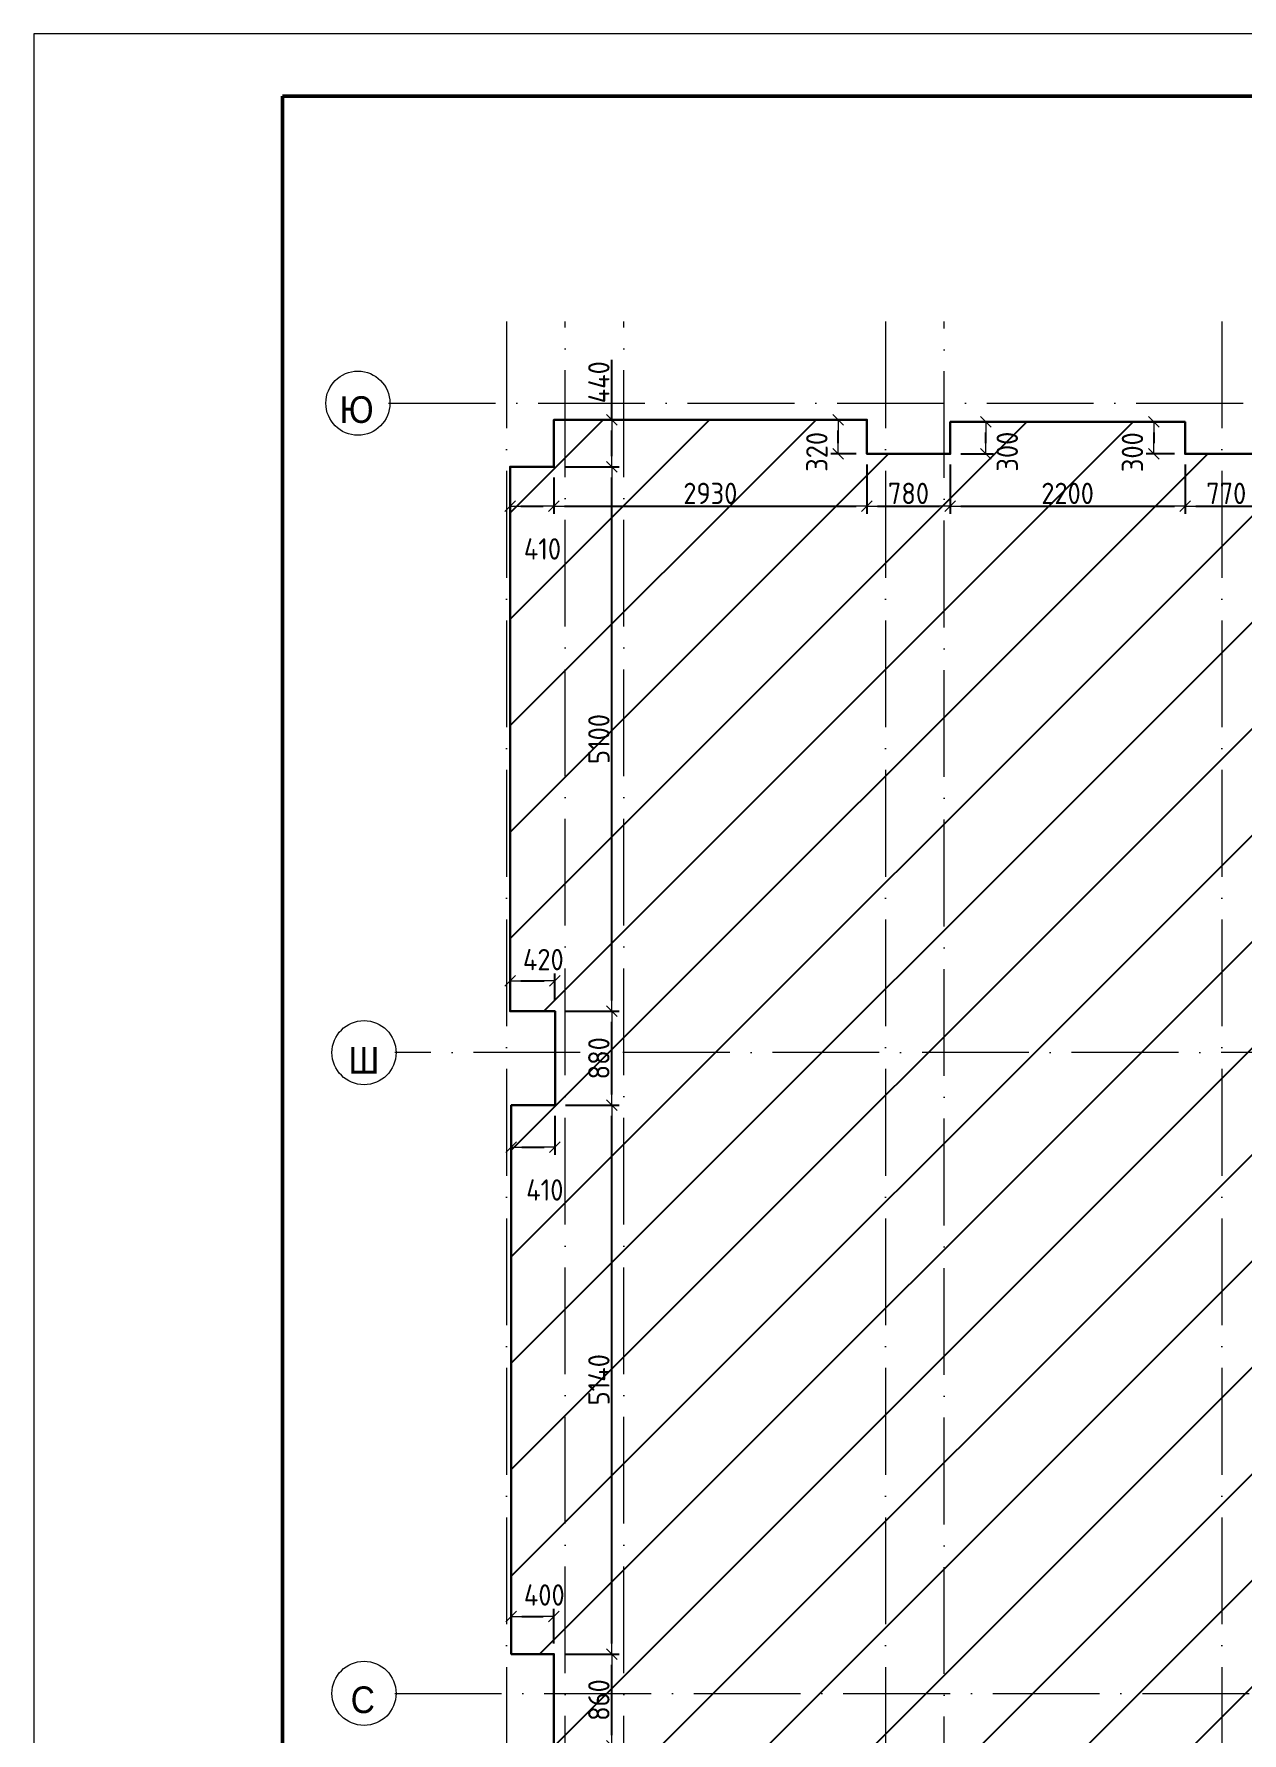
# Model space of a CAD drawing. Header units: millimetres. Extents: x 5993 to 95364, y 87345 to 145529.
# Drawn here: x 60817 to 72128, y 127611 to 143522 of the extents above; entities that cross this region are included whole.
import ezdxf
from ezdxf.enums import TextEntityAlignment as Align

# ---------------------------------------------------------------- set-up
doc = ezdxf.new("R2010")
doc.units = ezdxf.units.MM
doc.linetypes.add('50_200_ШТРИХ_1Т_ш5_п1_п1_', pattern=[1400, 1000, -200, 0, -200])
doc.layers.add('1)Штриховка', color=160, linetype='Continuous')
for name, color, linetype, lineweight, true_color in [('Оси-1', 7, 'Continuous', 20, 0xaaaaaa), ('Оси-2', 7, 'Continuous', 9, 0xaaaaaa), ('Оси-3', 7, '50_200_ШТРИХ_1Т_ш5_п1_п1_', 9, 0xaaaaaa)]:
    doc.layers.add(name, color=color, linetype=linetype, lineweight=lineweight, true_color=true_color)
doc.layers.add('Основные линии', color=7, linetype='Continuous', lineweight=30)
doc.layers.add('Размеры', color=7, linetype='Continuous', lineweight=15)
doc.styles.add('Arial', font='arial.ttf', dxfattribs={"width": 0.9, "height": 500})
doc.styles.get("Standard").update_dxf_attribs({"font": 'arial.ttf'})
doc.styles.add('СПДС', font='isocpeur.ttf', dxfattribs={"width": 0.9})
doc.dimstyles.new('Размера А3', dxfattribs={"dimtxt": 200, "dimasz": 100, "dimexe": 70, "dimexo": 100, "dimgap": 20, "dimtad": 1, "dimdec": 0, "dimrnd": 10, "dimzin": 0, "dimdsep": 46, "dimtxsty": 'СПДС', "dimblk": 'ARROWHEAD_6', "dimcen": 1, "dimclrd": 256, "dimclre": 256, "dimclrt": 256, "dimazin": 0, "dimtfac": 1, "dimtdec": 0, "dimtmove": 2, "dimatfit": 3, "dimfxl": 1, "dimtolj": 1, "dimtzin": 0, "dimarcsym": 0})

# ---------------------------------------------------------------- blocks, each defined once
blk = doc.blocks.new('Ось сетки - Круг_Ø6_00__ISO-2_5_0_9K_-17386508-АИ_План этажа Радиаторы_2')
at = {"layer": 'Оси-1'}
blk.add_circle((0, 0), 3, dxfattribs=at)
blk = doc.blocks.new('ARROWHEAD_6')
at = {"color": 0, "linetype": 'Continuous'}
for p, q in [((0, 0), (-1, 0)), ((-0.5, -0.5), (0.5, 0.5))]:
    blk.add_line(p, q, dxfattribs=at)
blk = doc.blocks.new('*D4124')
at = {"layer": 'Defpoints', "color": 0, "lineweight": -2, "transparency": 16777216}
for p in [(65685, 128350), (66226, 128350), (65685, 127490)]:
    blk.add_point(p, dxfattribs=at)
at = {"layer": 'Размеры', "lineweight": -2, "transparency": 16777216}
for p, q in [((65785, 128350), (66296, 128350)), ((66226, 127590), (66226, 128250)), ((65785, 127490), (66296, 127490))]:
    blk.add_line(p, q, dxfattribs=at)
at = {"layer": 'Размеры', "lineweight": -2, "transparency": 16777216, "xscale": 100, "yscale": 100, "zscale": 100}
for p, rotation in [((66226, 128350), 90), ((66226, 127490), 270)]:
    blk.add_blockref('ARROWHEAD_6', p, dxfattribs=dict(at, rotation=rotation))
at = {"layer": 'Размеры', "transparency": 16777216, "insert": (66106, 127920), "char_height": 200, "attachment_point": 5, "rotation": 90, "style": 'СПДС'}
blk.add_mtext('\\A1;860', dxfattribs=at)
blk = doc.blocks.new('*D4125')
at = {"layer": 'Defpoints', "color": 0, "lineweight": -2, "transparency": 16777216}
for p in [(65695, 133490), (66226, 133490), (65685, 128350)]:
    blk.add_point(p, dxfattribs=at)
at = {"layer": 'Размеры', "lineweight": -2, "transparency": 16777216}
for p, q in [((65795, 133490), (66296, 133490)), ((66226, 128450), (66226, 133390)), ((65785, 128350), (66296, 128350))]:
    blk.add_line(p, q, dxfattribs=at)
at = {"layer": 'Размеры', "lineweight": -2, "transparency": 16777216, "xscale": 100, "yscale": 100, "zscale": 100}
for p, rotation in [((66226, 133490), 90), ((66226, 128350), 270)]:
    blk.add_blockref('ARROWHEAD_6', p, dxfattribs=dict(at, rotation=rotation))
at = {"layer": 'Размеры', "transparency": 16777216, "insert": (66106, 130920), "char_height": 200, "attachment_point": 5, "rotation": 90, "style": 'СПДС'}
blk.add_mtext('\\A1;5140', dxfattribs=at)
blk = doc.blocks.new('*D4126')
at = {"layer": 'Defpoints', "color": 0, "lineweight": -2, "transparency": 16777216}
for p in [(65695, 134370), (66226, 134370), (65695, 133490)]:
    blk.add_point(p, dxfattribs=at)
at = {"layer": 'Размеры', "lineweight": -2, "transparency": 16777216}
for p, q in [((65795, 134370), (66296, 134370)), ((66226, 133590), (66226, 134270)), ((65795, 133490), (66296, 133490))]:
    blk.add_line(p, q, dxfattribs=at)
at = {"layer": 'Размеры', "lineweight": -2, "transparency": 16777216, "xscale": 100, "yscale": 100, "zscale": 100}
for p, rotation in [((66226, 134370), 90), ((66226, 133490), 270)]:
    blk.add_blockref('ARROWHEAD_6', p, dxfattribs=dict(at, rotation=rotation))
at = {"layer": 'Размеры', "transparency": 16777216, "insert": (66106, 133930), "char_height": 200, "attachment_point": 5, "rotation": 90, "style": 'СПДС'}
blk.add_mtext('\\A1;880', dxfattribs=at)
blk = doc.blocks.new('*D4127')
at = {"layer": 'Defpoints', "color": 0, "lineweight": -2, "transparency": 16777216}
for p in [(65685, 139470), (66226, 139470), (65695, 134370)]:
    blk.add_point(p, dxfattribs=at)
at = {"layer": 'Размеры', "lineweight": -2, "transparency": 16777216}
for p, q in [((65785, 139470), (66296, 139470)), ((66226, 134470), (66226, 139370)), ((65795, 134370), (66296, 134370))]:
    blk.add_line(p, q, dxfattribs=at)
at = {"layer": 'Размеры', "lineweight": -2, "transparency": 16777216, "xscale": 100, "yscale": 100, "zscale": 100}
for p, rotation in [((66226, 139470), 90), ((66226, 134370), 270)]:
    blk.add_blockref('ARROWHEAD_6', p, dxfattribs=dict(at, rotation=rotation))
at = {"layer": 'Размеры', "transparency": 16777216, "insert": (66106, 136920), "char_height": 200, "attachment_point": 5, "rotation": 90, "style": 'СПДС'}
blk.add_mtext('\\A1;5100', dxfattribs=at)
blk = doc.blocks.new('*D4128')
at = {"layer": 'Defpoints', "color": 0, "lineweight": -2, "transparency": 16777216}
for p in [(68615, 139590), (65685, 139470), (68615, 139100)]:
    blk.add_point(p, dxfattribs=at)
at = {"layer": 'Размеры', "lineweight": -2, "transparency": 16777216}
for p, q in [((68615, 139490), (68615, 139030)), ((65685, 139370), (65685, 139030)), ((65785, 139100), (68515, 139100))]:
    blk.add_line(p, q, dxfattribs=at)
at = {"layer": 'Размеры', "lineweight": -2, "transparency": 16777216, "xscale": 100, "yscale": 100, "zscale": 100, "rotation": 180}
blk.add_blockref('ARROWHEAD_6', (65685, 139100), dxfattribs=at)
at = {"layer": 'Размеры', "lineweight": -2, "transparency": 16777216, "xscale": 100, "yscale": 100, "zscale": 100}
blk.add_blockref('ARROWHEAD_6', (68615, 139100), dxfattribs=at)
at = {"layer": 'Размеры', "transparency": 16777216, "insert": (67150, 139220), "char_height": 200, "attachment_point": 5, "style": 'СПДС'}
blk.add_mtext('\\A1;2930', dxfattribs=at)
blk = doc.blocks.new('*D4129')
at = {"layer": 'Defpoints', "color": 0, "lineweight": -2, "transparency": 16777216}
for p in [(68615, 139590), (69395, 139590), (69395, 139100)]:
    blk.add_point(p, dxfattribs=at)
at = {"layer": 'Размеры', "lineweight": -2, "transparency": 16777216}
for p, q in [((68615, 139490), (68615, 139030)), ((69395, 139490), (69395, 139030)), ((68715, 139100), (69295, 139100))]:
    blk.add_line(p, q, dxfattribs=at)
at = {"layer": 'Размеры', "lineweight": -2, "transparency": 16777216, "xscale": 100, "yscale": 100, "zscale": 100, "rotation": 180}
blk.add_blockref('ARROWHEAD_6', (68615, 139100), dxfattribs=at)
at = {"layer": 'Размеры', "lineweight": -2, "transparency": 16777216, "xscale": 100, "yscale": 100, "zscale": 100}
blk.add_blockref('ARROWHEAD_6', (69395, 139100), dxfattribs=at)
at = {"layer": 'Размеры', "transparency": 16777216, "insert": (69005, 139220), "char_height": 200, "attachment_point": 5, "style": 'СПДС'}
blk.add_mtext('\\A1;780', dxfattribs=at)
blk = doc.blocks.new('*D4130')
at = {"layer": 'Defpoints', "color": 0, "lineweight": -2, "transparency": 16777216}
for p in [(69395, 139590), (71595, 139590), (71595, 139100)]:
    blk.add_point(p, dxfattribs=at)
at = {"layer": 'Размеры', "lineweight": -2, "transparency": 16777216}
for p, q in [((69395, 139490), (69395, 139030)), ((71595, 139490), (71595, 139030)), ((69495, 139100), (71495, 139100))]:
    blk.add_line(p, q, dxfattribs=at)
at = {"layer": 'Размеры', "lineweight": -2, "transparency": 16777216, "xscale": 100, "yscale": 100, "zscale": 100, "rotation": 180}
blk.add_blockref('ARROWHEAD_6', (69395, 139100), dxfattribs=at)
at = {"layer": 'Размеры', "lineweight": -2, "transparency": 16777216, "xscale": 100, "yscale": 100, "zscale": 100}
blk.add_blockref('ARROWHEAD_6', (71595, 139100), dxfattribs=at)
at = {"layer": 'Размеры', "transparency": 16777216, "insert": (70495, 139220), "char_height": 200, "attachment_point": 5, "style": 'СПДС'}
blk.add_mtext('\\A1;2200', dxfattribs=at)
blk = doc.blocks.new('*D4131')
at = {"layer": 'Defpoints', "color": 0, "lineweight": -2, "transparency": 16777216}
for p in [(72365, 139590), (71595, 139100), (72365, 139100)]:
    blk.add_point(p, dxfattribs=at)
at = {"layer": 'Размеры', "lineweight": -2, "transparency": 16777216}
for p, q in [((72365, 139490), (72365, 139030)), ((71595, 139200), (71595, 139170)), ((71695, 139100), (72265, 139100))]:
    blk.add_line(p, q, dxfattribs=at)
at = {"layer": 'Размеры', "lineweight": -2, "transparency": 16777216, "xscale": 100, "yscale": 100, "zscale": 100, "rotation": 180}
blk.add_blockref('ARROWHEAD_6', (71595, 139100), dxfattribs=at)
at = {"layer": 'Размеры', "lineweight": -2, "transparency": 16777216, "xscale": 100, "yscale": 100, "zscale": 100}
blk.add_blockref('ARROWHEAD_6', (72365, 139100), dxfattribs=at)
at = {"layer": 'Размеры', "transparency": 16777216, "insert": (71980, 139220), "char_height": 200, "attachment_point": 5, "style": 'СПДС'}
blk.add_mtext('\\A1;770', dxfattribs=at)
blk = doc.blocks.new('*D4155')
at = {"layer": 'Defpoints', "color": 0, "lineweight": -2, "transparency": 16777216}
for p in [(65685, 139910), (66226, 139910), (65685, 139470)]:
    blk.add_point(p, dxfattribs=at)
at = {"layer": 'Размеры', "lineweight": -2, "transparency": 16777216}
for p, q in [((66226, 139910), (66226, 140470)), ((65785, 139910), (66296, 139910)), ((66226, 139570), (66226, 139810)), ((65785, 139470), (66296, 139470))]:
    blk.add_line(p, q, dxfattribs=at)
at = {"layer": 'Размеры', "lineweight": -2, "transparency": 16777216, "xscale": 100, "yscale": 100, "zscale": 100}
for p, rotation in [((66226, 139910), 90), ((66226, 139470), 270)]:
    blk.add_blockref('ARROWHEAD_6', p, dxfattribs=dict(at, rotation=rotation))
at = {"layer": 'Размеры', "lineweight": -2, "transparency": 16777216, "insert": (66106, 140261), "char_height": 200, "attachment_point": 5, "rotation": 90, "style": 'СПДС'}
blk.add_mtext('\\A1;440', dxfattribs=at)
blk = doc.blocks.new('*D4156')
at = {"layer": 'Defpoints', "color": 0, "lineweight": -2, "transparency": 16777216}
for p in [(68347, 139910), (68615, 139910), (68615, 139590)]:
    blk.add_point(p, dxfattribs=at)
at = {"layer": 'Размеры', "lineweight": -2, "transparency": 16777216}
for p, q in [((68515, 139910), (68277, 139910)), ((68347, 139690), (68347, 139810)), ((68515, 139590), (68277, 139590))]:
    blk.add_line(p, q, dxfattribs=at)
at = {"layer": 'Размеры', "lineweight": -2, "transparency": 16777216, "xscale": 100, "yscale": 100, "zscale": 100}
for p, rotation in [((68347, 139910), 90), ((68347, 139590), 270)]:
    blk.add_blockref('ARROWHEAD_6', p, dxfattribs=dict(at, rotation=rotation))
at = {"layer": 'Размеры', "lineweight": -2, "transparency": 16777216, "insert": (68147, 139609), "char_height": 200, "attachment_point": 5, "rotation": 90, "style": 'СПДС'}
blk.add_mtext('\\A1;320', dxfattribs=at)
blk = doc.blocks.new('*D4157')
at = {"layer": 'Defpoints', "color": 0, "lineweight": -2, "transparency": 16777216}
for p in [(69395, 139890), (69730, 139890), (69395, 139590)]:
    blk.add_point(p, dxfattribs=at)
at = {"layer": 'Размеры', "lineweight": -2, "transparency": 16777216}
for p, q in [((69495, 139890), (69800, 139890)), ((69730, 139690), (69730, 139790)), ((69495, 139590), (69800, 139590))]:
    blk.add_line(p, q, dxfattribs=at)
at = {"layer": 'Размеры', "lineweight": -2, "transparency": 16777216, "xscale": 100, "yscale": 100, "zscale": 100}
for p, rotation in [((69730, 139890), 90), ((69730, 139590), 270)]:
    blk.add_blockref('ARROWHEAD_6', p, dxfattribs=dict(at, rotation=rotation))
at = {"layer": 'Размеры', "lineweight": -2, "transparency": 16777216, "insert": (69930, 139611), "char_height": 200, "attachment_point": 5, "rotation": 90, "style": 'СПДС'}
blk.add_mtext('\\A1;300', dxfattribs=at)
blk = doc.blocks.new('*D4158')
at = {"layer": 'Defpoints', "color": 0, "lineweight": -2, "transparency": 16777216}
for p in [(71595, 139890), (71302, 139590), (71595, 139590)]:
    blk.add_point(p, dxfattribs=at)
at = {"layer": 'Размеры', "lineweight": -2, "transparency": 16777216}
for p, q in [((71495, 139890), (71232, 139890)), ((71302, 139790), (71302, 139690)), ((71495, 139590), (71232, 139590))]:
    blk.add_line(p, q, dxfattribs=at)
at = {"layer": 'Размеры', "lineweight": -2, "transparency": 16777216, "xscale": 100, "yscale": 100, "zscale": 100}
for p, rotation in [((71302, 139890), 90), ((71302, 139590), 270)]:
    blk.add_blockref('ARROWHEAD_6', p, dxfattribs=dict(at, rotation=rotation))
at = {"layer": 'Размеры', "lineweight": -2, "transparency": 16777216, "insert": (71102, 139606), "char_height": 200, "attachment_point": 5, "rotation": 90, "style": 'СПДС'}
blk.add_mtext('\\A1;300', dxfattribs=at)
blk = doc.blocks.new('*D4189')
at = {"layer": 'Defpoints', "color": 0, "lineweight": -2, "transparency": 16777216}
for p in [(65685, 128704), (65285, 128350), (65685, 128350)]:
    blk.add_point(p, dxfattribs=at)
at = {"layer": 'Размеры', "lineweight": -2, "transparency": 16777216}
for p, q in [((65285, 128450), (65285, 128774)), ((65685, 128450), (65685, 128774)), ((65385, 128704), (65585, 128704))]:
    blk.add_line(p, q, dxfattribs=at)
at = {"layer": 'Размеры', "lineweight": -2, "transparency": 16777216, "xscale": 100, "yscale": 100, "zscale": 100, "rotation": 180}
blk.add_blockref('ARROWHEAD_6', (65285, 128704), dxfattribs=at)
at = {"layer": 'Размеры', "lineweight": -2, "transparency": 16777216, "xscale": 100, "yscale": 100, "zscale": 100}
blk.add_blockref('ARROWHEAD_6', (65685, 128704), dxfattribs=at)
at = {"layer": 'Размеры', "lineweight": -2, "transparency": 16777216, "insert": (65595, 128904), "char_height": 200, "attachment_point": 5, "style": 'СПДС'}
blk.add_mtext('\\A1;400', dxfattribs=at)
blk = doc.blocks.new('*D4190')
at = {"layer": 'Defpoints', "color": 0, "lineweight": -2, "transparency": 16777216}
for p in [(65285, 133490), (65695, 133490), (65695, 133097)]:
    blk.add_point(p, dxfattribs=at)
at = {"layer": 'Размеры', "lineweight": -2, "transparency": 16777216}
for p, q in [((65285, 133390), (65285, 133027)), ((65695, 133390), (65695, 133027)), ((65385, 133097), (65595, 133097))]:
    blk.add_line(p, q, dxfattribs=at)
at = {"layer": 'Размеры', "lineweight": -2, "transparency": 16777216, "xscale": 100, "yscale": 100, "zscale": 100, "rotation": 180}
blk.add_blockref('ARROWHEAD_6', (65285, 133097), dxfattribs=at)
at = {"layer": 'Размеры', "lineweight": -2, "transparency": 16777216, "xscale": 100, "yscale": 100, "zscale": 100}
blk.add_blockref('ARROWHEAD_6', (65695, 133097), dxfattribs=at)
at = {"layer": 'Размеры', "lineweight": -2, "transparency": 16777216, "insert": (65600, 132697), "char_height": 200, "attachment_point": 5, "style": 'СПДС'}
blk.add_mtext('\\A1;410', dxfattribs=at)
blk = doc.blocks.new('*D4191')
at = {"layer": 'Defpoints', "color": 0, "lineweight": -2, "transparency": 16777216}
for p in [(65695, 134654), (65275, 134370), (65695, 134370)]:
    blk.add_point(p, dxfattribs=at)
at = {"layer": 'Размеры', "lineweight": -2, "transparency": 16777216}
for p, q in [((65275, 134470), (65275, 134724)), ((65375, 134654), (65595, 134654)), ((65695, 134470), (65695, 134724))]:
    blk.add_line(p, q, dxfattribs=at)
at = {"layer": 'Размеры', "lineweight": -2, "transparency": 16777216, "xscale": 100, "yscale": 100, "zscale": 100, "rotation": 180}
blk.add_blockref('ARROWHEAD_6', (65275, 134654), dxfattribs=at)
at = {"layer": 'Размеры', "lineweight": -2, "transparency": 16777216, "xscale": 100, "yscale": 100, "zscale": 100}
blk.add_blockref('ARROWHEAD_6', (65695, 134654), dxfattribs=at)
at = {"layer": 'Размеры', "lineweight": -2, "transparency": 16777216, "insert": (65586, 134854), "char_height": 200, "attachment_point": 5, "style": 'СПДС'}
blk.add_mtext('\\A1;420', dxfattribs=at)
blk = doc.blocks.new('*D4192')
at = {"layer": 'Defpoints', "color": 0, "lineweight": -2, "transparency": 16777216}
for p in [(65275, 139470), (65685, 139470), (65685, 139100)]:
    blk.add_point(p, dxfattribs=at)
at = {"layer": 'Размеры', "lineweight": -2, "transparency": 16777216}
for p, q in [((65275, 139370), (65275, 139030)), ((65685, 139370), (65685, 139030)), ((65375, 139100), (65585, 139100))]:
    blk.add_line(p, q, dxfattribs=at)
at = {"layer": 'Размеры', "lineweight": -2, "transparency": 16777216, "xscale": 100, "yscale": 100, "zscale": 100, "rotation": 180}
blk.add_blockref('ARROWHEAD_6', (65275, 139100), dxfattribs=at)
at = {"layer": 'Размеры', "lineweight": -2, "transparency": 16777216, "xscale": 100, "yscale": 100, "zscale": 100}
blk.add_blockref('ARROWHEAD_6', (65685, 139100), dxfattribs=at)
at = {"layer": 'Размеры', "lineweight": -2, "transparency": 16777216, "insert": (65578, 138700), "char_height": 200, "attachment_point": 5, "style": 'СПДС'}
blk.add_mtext('\\A1;410', dxfattribs=at)
blk = doc.blocks.new('*U62')
at = {"lineweight": 0}
blk.add_lwpolyline([(-292, -5), (5, -5), (5, 415), (-292, 415)], close=True, dxfattribs=at)
at = {"color": 0, "linetype": 'Continuous', "lineweight": 50}
blk.add_lwpolyline([(-272, 410), (0, 410), (0, 0), (-272, 0)], close=True, dxfattribs=at)
at = {"lineweight": 30, "width": 0.9, "flags": 104}
blk.add_attdef('ШАПКА', text='', height=3, dxfattribs=at).set_placement((-135, 281), align=Align.MIDDLE_CENTER)
at = {"style": 'СПДС'}
for tag, height, p in [('ШИФР_ПРОЕКТА', 4, (-60, 50)), ('НАИМЕНОВАНИЕ_ОБЪЕКТА', 2.5, (-85, 25)), ('СТАДИЯ', 4, (-42.5, 20)), ('ЛИСТ_первый', 4, (-27.5, 20)), ('ЛИСТОВ', 4, (-10, 20)), ('НАИМЕНОВАНИЕ_ОБЪЕКТА2', 2.5, (-85, 20)), ('НАИМЕНОВАНИЕ_ЧЕРТЕЖА1', 2.5, (-85, 10)), ('ОРГАНИЗАЦИЯ_РАЗРАБОТЧИК1', 4, (-25, 8.09)), ('НАИМЕНОВАНИЕ_ЧЕРТЕЖА2', 2.5, (-85, 5))]:
    blk.add_attdef(tag, text='', height=height, dxfattribs=at).set_placement(p, align=Align.MIDDLE_CENTER)
for tag, p in [('РАЗРАБОТЧИК', (-163.97, 27.5)), ('РУК.ГРУППЫ', (-163.97, 22.5))]:
    blk.add_attdef(tag, text='', height=2.5, dxfattribs=at).set_placement(p, align=Align.MIDDLE_LEFT)
at = {"style": 'СПДС', "width": 0.9}
for p in [(-129.65, 26.37), (-129.65, 21.37)]:
    blk.add_attdef('ДАТА', p, '', height=2.3, dxfattribs=at)

msp = doc.modelspace()

# ---------------------------------------------------------------- hatches: boundary and pattern name
at = {"layer": '1)Штриховка', "lineweight": -2, "transparency": 33554687}
h = msp.add_hatch(dxfattribs=at)
h.set_pattern_fill('ANSI31', color=256, scale=222)
h.paths.add_polyline_path([(83219.5, 139582.1), (82819.5, 139580), (82819.5, 139890), (78953.6, 139890), (77785.5, 139890), (77785.5, 139614), (76999.5, 139614), (76999.5, 139890), (72365.5, 139890), (72365.5, 139590), (71595.5, 139590), (71595.5, 139890), (69395.5, 139890), (69395.5, 139590), (68615.5, 139590), (68615.5, 139910), (65685.5, 139910), (65685.5, 139470), (65275.5, 139470), (65275.5, 134370), (65695.5, 134370), (65695.5, 133490), (65285.5, 133490), (65285.5, 128350), (65685.5, 128350), (65685.5, 127490), (65285.5, 127490), (65285.5, 122350), (65685.5, 122350), (65685.5, 121500), (65285.5, 121500), (65285.5, 121350), (65285.5, 116350), (65685.5, 116350), (65685.5, 115500), (65285.5, 115500), (65285.5, 110260), (65685.5, 110260), (65685.5, 109830), (66785.5, 109830), (66785.5, 110750), (68885.5, 110750), (68885.5, 110230), (69285.5, 110230), (69285.5, 109830), (70025.9, 109830), (71220.9, 109830), (71755.5, 109830), (71755.5, 110130), (72405.5, 110130), (72405.5, 109815), (77055.5, 109815), (77055.5, 110125), (77795.5, 110125), (77795.5, 109820), (80273.2, 109820), (82334.1, 109820), (82905.5, 109820), (82905.5, 110120), (83290.5, 110120), (83290.5, 115450), (82915.5, 115450), (82915.5, 116350), (83290.5, 116350), (83290.5, 121470), (82905.5, 121470), (82905.5, 122320), (83290.5, 122320), (83290.5, 127470), (82905.5, 127470), (82905.5, 128320), (83290.5, 128320), (83290.5, 130340), (82275.5, 130340), (82275.5, 131880), (83219.5, 131880), (83219.5, 133480), (82825.5, 133480), (82825.5, 134330), (83219.5, 134330)])

# ---------------------------------------------------------------- linework, layer by layer
at = {"layer": 'Оси-3'}
for p, q in [((65240.5, 140830.4), (65240.5, 108570.5)), ((65790.5, 108570.5), (65790.5, 140830.4)), ((66340.5, 108570.5), (66340.5, 140830.4)), ((68790.5, 140830.4), (68790.5, 108565)), ((69340.5, 108563.5), (69340.5, 140830.4)), ((71940.5, 140830.4), (71940.5, 108570.5)), ((64137.2, 140065), (84132.7, 140065)), ((84132.7, 133982.8), (64194.4, 133982.8)), ((64194.4, 127982.8), (84132.7, 127982.8))]:
    msp.add_line(p, q, dxfattribs=at)
at = {"layer": 'Основные линии', "color": 18, "true_color": 0x000000}
msp.add_lwpolyline([(65685.5, 127490), (65685.5, 128350), (65285.5, 128350), (65285.5, 133490), (65695.5, 133490), (65695.5, 134370), (65275.5, 134370), (65275.5, 139470)], dxfattribs=at)
at = {"layer": 'Размеры', "lineweight": 30}
msp.add_lwpolyline([(72365.5, 139590), (71595.5, 139590), (71595.5, 139890), (69395.5, 139890), (69395.5, 139590), (68615.5, 139590), (68615.5, 139910), (65685.5, 139910), (65685.5, 139470), (65275.5, 139470), (65275.5, 134370), (65695.5, 134370), (65695.5, 133490), (65285.5, 133490), (65285.5, 128350), (65685.5, 128350), (65685.5, 127490)], dxfattribs=at)

# ---------------------------------------------------------------- block references
at = {"xscale": 116.3214233566373, "yscale": 116.3214233566373, "zscale": 116.3214233566373}
msp.add_blockref('*U62', (94782.9, 95249), dxfattribs=at)
at = {"layer": 'Оси-1', "xscale": 100, "yscale": 100, "zscale": 100}
for p, rotation in [((63850.1, 140065), 269.9999999999995), ((63907.3, 133982.8), 89.99999999999982), ((63907.3, 127982.8), 269.9999999999995)]:
    msp.add_blockref('Ось сетки - Круг_Ø6_00__ISO-2_5_0_9K_-17386508-АИ_План этажа Радиаторы_2', p, dxfattribs=dict(at, rotation=rotation))

# ---------------------------------------------------------------- texts
at = {"layer": 'Оси-2', "char_height": 250, "attachment_point": 5, "line_spacing_factor": 0.936439, "style": 'Arial'}
for s, insert, width in [('\\pxqc,t4.572,9.144,13.716,18.288,22.86,27.432,32.004,36.576,41.148,45.72,50.292,54.864,59.436,64.008,68.58,73.152,77.724,82.296,86.868,91.44,96.012,100.584,105.156,109.728,114.3,118.872,123.444,128.016,132.588,137.16,141.732,146.304;{Ю}', (63838.6, 140003.2), 655.2), ('\\pxqc,t4.572,9.144,13.716,18.288,22.86,27.432,32.004,36.576,41.148,45.72,50.292,54.864,59.436,64.008,68.58,73.152,77.724,82.296,86.868,91.44,96.012,100.584,105.156,109.728,114.3,118.872,123.444,128.016,132.588,137.16,141.732,146.304;{Ш}', (63906.2, 133909.5), 595.8), ('\\pxqc,t4.572,9.144,13.716,18.288,22.86,27.432,32.004,36.576,41.148,45.72,50.292,54.864,59.436,64.008,68.58,73.152,77.724,82.296,86.868,91.44,96.012,100.584,105.156,109.728,114.3,118.872,123.444,128.016,132.588,137.16,141.732,146.304;{С}', (63895.8, 127921), 464.4)]:
    msp.add_mtext(s, dxfattribs=dict(at, insert=insert, width=width))

# ---------------------------------------------------------------- dimensions: what is measured, and where the dimension line sits
at = {"layer": 'Размеры', "lineweight": -2}
dim = msp.add_linear_dim(base=(66226, 139910), p1=(65685.5, 139470), p2=(65685.5, 139910), angle=90, dimstyle='Размера А3', override={"dimtad": 3, "dimjust": 0, "dimtih": 0, "dimtoh": 0, "dimse1": 0, "dimtix": 1, "dimtofl": 1, "dimtmove": 0, "dimfxlon": 0}, dxfattribs=at)
dim.commit()
dim.dimension.update_dxf_attribs({"geometry": '*D4155', "text_midpoint": (66226, 140261.4), "dimtype": 160})
for base, p1, p2, picture, middle in [((68347.2, 139910), (68615.5, 139590), (68615.5, 139910), '*D4156', (68147.2, 139608.7)), ((69729.6, 139890), (69395.5, 139590), (69395.5, 139890), '*D4157', (69929.6, 139611.2)), ((71301.6, 139590), (71595.5, 139890), (71595.5, 139590), '*D4158', (71101.6, 139606.3))]:
    dim = msp.add_linear_dim(base=base, p1=p1, p2=p2, angle=90, dimstyle='Размера А3', dxfattribs=at)
    dim.commit()
    dim.dimension.update_dxf_attribs({"geometry": picture, "text_midpoint": middle, "dimtype": 160})
at = {"layer": 'Размеры'}
for base, p1, p2, picture, middle in [((68615.5, 139100.3), (65685.5, 139470), (68615.5, 139590), '*D4128', (67150.5, 139220.3)), ((69395.5, 139100.3), (68615.5, 139590), (69395.5, 139590), '*D4129', (69005.5, 139220.3)), ((71595.5, 139100.3), (69395.5, 139590), (71595.5, 139590), '*D4130', (70495.5, 139220.3)), ((72365.5, 139100.3), (71595.5, 139100.3), (72365.5, 139590), '*D4131', (71980.5, 139220.3))]:
    dim = msp.add_linear_dim(base=base, p1=p1, p2=p2, dimstyle='Размера А3', dxfattribs=at)
    dim.commit()
    dim.dimension.update_dxf_attribs({"geometry": picture, "text_midpoint": middle})
at = {"layer": 'Размеры', "lineweight": -2}
for base, p1, p2, picture, middle in [((65685.5, 139100.3), (65275.5, 139470), (65685.5, 139470), '*D4192', (65578.2, 138700.3)), ((65695.5, 134653.5), (65275.5, 134370), (65695.5, 134370), '*D4191', (65585.6, 134853.5)), ((65695.5, 133097.4), (65285.5, 133490), (65695.5, 133490), '*D4190', (65600.4, 132697.4)), ((65685.5, 128703.5), (65285.5, 128350), (65685.5, 128350), '*D4189', (65595.5, 128903.5))]:
    dim = msp.add_linear_dim(base=base, p1=p1, p2=p2, dimstyle='Размера А3', dxfattribs=at)
    dim.commit()
    dim.dimension.update_dxf_attribs({"geometry": picture, "text_midpoint": middle, "dimtype": 160})
at = {"layer": 'Размеры'}
for base, p1, p2, picture, middle in [((66226, 139470), (65695.5, 134370), (65685.5, 139470), '*D4127', (66106, 136920)), ((66226, 134370), (65695.5, 133490), (65695.5, 134370), '*D4126', (66106, 133930)), ((66226, 133490), (65685.5, 128350), (65695.5, 133490), '*D4125', (66106, 130920)), ((66226, 128350), (65685.5, 127490), (65685.5, 128350), '*D4124', (66106, 127920))]:
    dim = msp.add_linear_dim(base=base, p1=p1, p2=p2, angle=90, dimstyle='Размера А3', dxfattribs=at)
    dim.commit()
    dim.dimension.update_dxf_attribs({"geometry": picture, "text_midpoint": middle})

doc.saveas('drawing.dxf')
